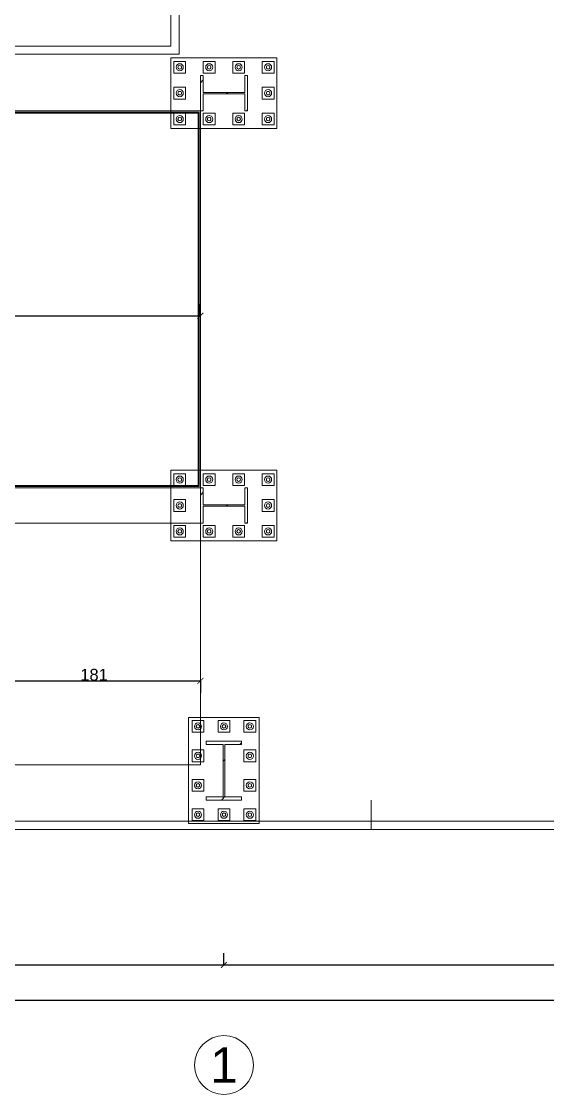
# Model space of a CAD drawing. Header units: centimetres. Extents: x 54005 to 61405, y 90310 to 94744.
# Drawn here: x 54733 to 55180, y 90750 to 91660 of the extents above; entities that cross this region are included whole.
import ezdxf
from ezdxf.enums import TextEntityAlignment as Align

# ---------------------------------------------------------------- set-up
doc = ezdxf.new("R2010")
doc.units = ezdxf.units.CM
doc.header["$LTSCALE"] = 25
doc.layers.get('0').update_dxf_attribs({"lineweight": 0})
doc.layers.get('Defpoints').update_dxf_attribs({"color": 115, "lineweight": 0})
doc.layers.add('ÖLCULENDIRME', color=115, linetype='Continuous', lineweight=5)
doc.styles.add('PEN-NO', font='arial.ttf')
doc.styles.get("Standard").update_dxf_attribs({"font": 'arial.ttf'})
doc.styles.add('YAZI', font='arial.ttf', dxfattribs={"height": 30})
doc.dimstyles.new('iç ölçü le', dxfattribs={"dimtxt": 10, "dimasz": 5, "dimexe": 10, "dimexo": 10, "dimgap": 0.09, "dimtad": 1, "dimdec": 0, "dimzin": 0, "dimdsep": 46, "dimtxsty": 'Standard', "dimblk": 'ARCHTICK', "dimcen": 0.09, "dimclrt": 7, "dimadec": 0, "dimazin": 0, "dimtfac": 1, "dimtdec": 0, "dimtofl": 0, "dimtmove": 0, "dimatfit": 3, "dimldrblk": 'DOT', "dimfxl": 20, "dimfxlon": 1, "dimtolj": 1, "dimtzin": 0, "dimarcsym": 0})

# ---------------------------------------------------------------- blocks, each defined once
blk = doc.blocks.new('AKS-NO')
blk.add_circle((0, 0), 62.5)
at = {"style": 'YAZI'}
blk.add_attdef('AKSNO', text='', height=50, dxfattribs=at).set_placement((0, 0), align=Align.MIDDLE_CENTER)
blk = doc.blocks.new('_ArchTick')
at = {"color": 0, "linetype": 'ByBlock', "const_width": 0.15}
blk.add_lwpolyline([(-0.5, -0.5), (0.5, 0.5)], dxfattribs=at)
blk = doc.blocks.new('*D32')
at = {"layer": 'Defpoints', "color": 0, "transparency": 16777216}
for p in [(54210.39, 90859.61), (61199.39, 90859.61), (61199.39, 90829.61)]:
    blk.add_point(p, dxfattribs=at)
at = {"layer": 'ÖLCULENDIRME', "color": 0, "lineweight": -2, "transparency": 16777216}
for p, q in [((54210.39, 90849.61), (54210.39, 90819.61)), ((61199.39, 90849.61), (61199.39, 90819.61)), ((54210.39, 90829.61), (61199.39, 90829.61))]:
    blk.add_line(p, q, dxfattribs=at)
at = {"layer": 'ÖLCULENDIRME', "color": 0, "lineweight": -2, "transparency": 16777216, "xscale": 5, "yscale": 5, "zscale": 5, "rotation": 180}
blk.add_blockref('_ArchTick', (54210.39, 90829.61), dxfattribs=at)
at = {"layer": 'ÖLCULENDIRME', "color": 0, "lineweight": -2, "transparency": 16777216, "xscale": 5, "yscale": 5, "zscale": 5}
blk.add_blockref('_ArchTick', (61199.39, 90829.61), dxfattribs=at)
at = {"layer": 'ÖLCULENDIRME', "color": 7, "transparency": 16777216, "insert": (57704.89, 90834.81), "char_height": 10, "attachment_point": 5}
blk.add_mtext('\\A1;6989', dxfattribs=at)
blk = doc.blocks.new('_Dot')
at = {"color": 0, "linetype": 'ByBlock', "lineweight": -2}
blk.add_line((-0.5, 0), (-1, 0), dxfattribs=at)
at = {"color": 0, "linetype": 'ByBlock', "const_width": 0.5}
blk.add_lwpolyline([(-0.25, 0, 1), (0.25, 0, 1)], format="xyb", close=True, dxfattribs=at)
blk = doc.blocks.new('*D33')
at = {"layer": 'Defpoints', "color": 0, "transparency": 16777216}
for p in [(54254.89, 90859.61), (54904.89, 90859.61), (54904.89, 90859.61)]:
    blk.add_point(p, dxfattribs=at)
at = {"layer": 'ÖLCULENDIRME', "color": 0, "lineweight": -2, "transparency": 16777216}
for p, q in [((54254.89, 90859.61), (54254.89, 90869.61)), ((54904.89, 90859.61), (54904.89, 90869.61)), ((54254.89, 90859.61), (54904.89, 90859.61))]:
    blk.add_line(p, q, dxfattribs=at)
at = {"layer": 'ÖLCULENDIRME', "color": 0, "lineweight": -2, "transparency": 16777216, "xscale": 5, "yscale": 5, "zscale": 5, "rotation": 180}
blk.add_blockref('_ArchTick', (54254.89, 90859.61), dxfattribs=at)
at = {"layer": 'ÖLCULENDIRME', "color": 0, "lineweight": -2, "transparency": 16777216, "xscale": 5, "yscale": 5, "zscale": 5}
blk.add_blockref('_ArchTick', (54904.89, 90859.61), dxfattribs=at)
at = {"layer": 'ÖLCULENDIRME', "color": 7, "transparency": 16777216, "insert": (54579.89, 90864.81), "char_height": 10, "attachment_point": 5}
blk.add_mtext('\\A1;650', dxfattribs=at)
blk = doc.blocks.new('*D34')
at = {"layer": 'Defpoints', "color": 0, "transparency": 16777216}
for p in [(54904.89, 90859.61), (55654.89, 90859.61), (55654.89, 90859.61)]:
    blk.add_point(p, dxfattribs=at)
at = {"layer": 'ÖLCULENDIRME', "color": 0, "lineweight": -2, "transparency": 16777216}
for p, q in [((54904.89, 90859.61), (54904.89, 90869.61)), ((55654.89, 90859.61), (55654.89, 90869.61)), ((54904.89, 90859.61), (55654.89, 90859.61))]:
    blk.add_line(p, q, dxfattribs=at)
at = {"layer": 'ÖLCULENDIRME', "color": 0, "lineweight": -2, "transparency": 16777216, "xscale": 5, "yscale": 5, "zscale": 5, "rotation": 180}
blk.add_blockref('_ArchTick', (54904.89, 90859.61), dxfattribs=at)
at = {"layer": 'ÖLCULENDIRME', "color": 0, "lineweight": -2, "transparency": 16777216, "xscale": 5, "yscale": 5, "zscale": 5}
blk.add_blockref('_ArchTick', (55654.89, 90859.61), dxfattribs=at)
at = {"layer": 'ÖLCULENDIRME', "color": 7, "transparency": 16777216, "insert": (55279.89, 90864.81), "char_height": 10, "attachment_point": 5}
blk.add_mtext('\\A1;750', dxfattribs=at)
blk = doc.blocks.new('*D94')
at = {"layer": 'Defpoints', "color": 0, "transparency": 16777216}
for p in [(54274.39, 91410.56), (54884.89, 91410.56), (54884.89, 91410.56)]:
    blk.add_point(p, dxfattribs=at)
at = {"layer": 'ÖLCULENDIRME', "color": 0, "lineweight": -2, "transparency": 16777216}
for p, q in [((54274.39, 91410.56), (54274.39, 91420.56)), ((54884.89, 91410.56), (54884.89, 91420.56)), ((54274.39, 91410.56), (54884.89, 91410.56))]:
    blk.add_line(p, q, dxfattribs=at)
at = {"layer": 'ÖLCULENDIRME', "color": 0, "lineweight": -2, "transparency": 16777216, "xscale": 5, "yscale": 5, "zscale": 5, "rotation": 180}
blk.add_blockref('_ArchTick', (54274.39, 91410.56), dxfattribs=at)
at = {"layer": 'ÖLCULENDIRME', "color": 0, "lineweight": -2, "transparency": 16777216, "xscale": 5, "yscale": 5, "zscale": 5}
blk.add_blockref('_ArchTick', (54884.89, 91410.56), dxfattribs=at)
at = {"layer": 'ÖLCULENDIRME', "color": 7, "transparency": 16777216, "insert": (54579.64, 91415.75), "char_height": 10, "attachment_point": 5}
blk.add_mtext('\\A1;611', dxfattribs=at)
blk = doc.blocks.new('*D112')
at = {"layer": 'Defpoints', "color": 0, "transparency": 16777216}
for p in [(54704.39, 91100.7), (54884.89, 91100.7), (54884.89, 91100.7)]:
    blk.add_point(p, dxfattribs=at)
at = {"layer": 'ÖLCULENDIRME', "color": 0, "lineweight": -2, "transparency": 16777216}
for p, q in [((54704.39, 91100.7), (54704.39, 91090.7)), ((54704.39, 91100.7), (54884.89, 91100.7)), ((54884.89, 91100.7), (54884.89, 91090.7))]:
    blk.add_line(p, q, dxfattribs=at)
at = {"layer": 'ÖLCULENDIRME', "color": 0, "lineweight": -2, "transparency": 16777216, "xscale": 5, "yscale": 5, "zscale": 5, "rotation": 180}
blk.add_blockref('_ArchTick', (54704.39, 91100.7), dxfattribs=at)
at = {"layer": 'ÖLCULENDIRME', "color": 0, "lineweight": -2, "transparency": 16777216, "xscale": 5, "yscale": 5, "zscale": 5}
blk.add_blockref('_ArchTick', (54884.89, 91100.7), dxfattribs=at)
at = {"layer": 'ÖLCULENDIRME', "color": 7, "transparency": 16777216, "insert": (54794.64, 91105.89), "char_height": 10, "attachment_point": 5}
blk.add_mtext('\\A1;181', dxfattribs=at)

msp = doc.modelspace()

# ---------------------------------------------------------------- linework, layer by layer
at = {"layer": 'ÖLCULENDIRME'}
for p, q in [((54949.89, 91629.61), (54859.89, 91629.61)), ((54859.89, 91569.61), (54859.89, 91629.61)), ((54872.39, 91626.61), (54862.39, 91626.61)), ((54862.39, 91626.61), (54862.39, 91616.61)), ((54872.39, 91616.61), (54872.39, 91626.61)), ((54897.39, 91626.61), (54887.39, 91626.61)), ((54887.39, 91626.61), (54887.39, 91616.61)), ((54897.39, 91616.61), (54897.39, 91626.61)), ((54922.39, 91626.61), (54912.39, 91626.61)), ((54912.39, 91626.61), (54912.39, 91616.61)), ((54922.39, 91616.61), (54922.39, 91626.61)), ((54947.39, 91626.61), (54937.39, 91626.61)), ((54937.39, 91626.61), (54937.39, 91616.61)), ((54947.39, 91616.61), (54947.39, 91626.61)), ((54949.89, 91569.61), (54949.89, 91629.61)), ((54862.39, 91616.61), (54872.39, 91616.61)), ((54884.89, 91614.61), (54887.29, 91614.61)), ((54884.89, 91584.61), (54884.89, 91614.61)), ((54887.29, 91614.61), (54887.29, 91600.29)), ((54887.39, 91616.61), (54897.39, 91616.61)), ((54912.39, 91616.61), (54922.39, 91616.61)), ((54922.49, 91600.29), (54922.49, 91614.61)), ((54922.49, 91614.61), (54924.89, 91614.61)), ((54924.89, 91614.61), (54924.89, 91584.61)), ((54937.39, 91616.61), (54947.39, 91616.61)), ((54884.89, 91608.44), (54887.29, 91610.84)), ((54872.39, 91604.61), (54862.39, 91604.61)), ((54862.39, 91604.61), (54862.39, 91594.61)), ((54872.39, 91594.61), (54872.39, 91604.61)), ((54887.29, 91600.29), (54922.49, 91600.29)), ((54922.49, 91598.94), (54887.29, 91598.94)), ((54887.29, 91598.94), (54887.29, 91584.61)), ((54906.82, 91598.94), (54908.17, 91600.29)), ((54922.49, 91584.61), (54922.49, 91598.94)), ((54947.39, 91604.61), (54937.39, 91604.61)), ((54937.39, 91604.61), (54937.39, 91594.61)), ((54947.39, 91594.61), (54947.39, 91604.61)), ((54862.39, 91594.61), (54872.39, 91594.61)), ((54937.39, 91594.61), (54947.39, 91594.61)), ((54872.39, 91582.61), (54862.39, 91582.61)), ((54862.39, 91582.61), (54862.39, 91572.61)), ((54872.39, 91572.61), (54872.39, 91582.61)), ((54887.29, 91584.61), (54884.89, 91584.61)), ((54897.39, 91582.61), (54887.39, 91582.61)), ((54887.39, 91582.61), (54887.39, 91572.61)), ((54897.39, 91572.61), (54897.39, 91582.61)), ((54922.39, 91582.61), (54912.39, 91582.61)), ((54912.39, 91582.61), (54912.39, 91572.61)), ((54922.39, 91572.61), (54922.39, 91582.61)), ((54924.89, 91584.61), (54922.49, 91584.61)), ((54923.92, 91584.61), (54924.89, 91585.58)), ((54947.39, 91582.61), (54937.39, 91582.61)), ((54937.39, 91582.61), (54937.39, 91572.61)), ((54947.39, 91572.61), (54947.39, 91582.61)), ((54949.89, 91569.61), (54859.89, 91569.61)), ((54862.39, 91572.61), (54872.39, 91572.61)), ((54887.39, 91572.61), (54897.39, 91572.61)), ((54912.39, 91572.61), (54922.39, 91572.61)), ((54937.39, 91572.61), (54947.39, 91572.61)), ((54859.89, 91279.61), (54859.89, 91219.61)), ((54859.89, 91279.61), (54949.89, 91279.61)), ((54949.89, 91279.61), (54949.89, 91219.61)), ((54862.39, 91276.61), (54862.39, 91266.61)), ((54872.39, 91276.61), (54862.39, 91276.61)), ((54872.39, 91266.61), (54872.39, 91276.61)), ((54887.39, 91276.61), (54887.39, 91266.61)), ((54897.39, 91276.61), (54887.39, 91276.61)), ((54897.39, 91266.61), (54897.39, 91276.61)), ((54912.39, 91276.61), (54912.39, 91266.61)), ((54922.39, 91276.61), (54912.39, 91276.61)), ((54922.39, 91266.61), (54922.39, 91276.61)), ((54937.39, 91276.61), (54937.39, 91266.61)), ((54947.39, 91276.61), (54937.39, 91276.61)), ((54947.39, 91266.61), (54947.39, 91276.61)), ((54862.39, 91266.61), (54872.39, 91266.61)), ((54884.89, 91234.61), (54884.89, 91264.61)), ((54884.89, 91264.61), (54887.29, 91264.61)), ((54884.89, 91258.44), (54887.29, 91260.84)), ((54887.29, 91264.61), (54887.29, 91250.29)), ((54887.39, 91266.61), (54897.39, 91266.61)), ((54912.39, 91266.61), (54922.39, 91266.61)), ((54922.49, 91250.29), (54922.49, 91264.61)), ((54922.49, 91264.61), (54924.89, 91264.61)), ((54924.89, 91234.61), (54924.89, 91264.61)), ((54937.39, 91266.61), (54947.39, 91266.61)), ((54862.39, 91254.61), (54862.39, 91244.61)), ((54872.39, 91254.61), (54862.39, 91254.61)), ((54872.39, 91244.61), (54872.39, 91254.61)), ((54887.29, 91250.29), (54922.49, 91250.29)), ((54906.82, 91248.94), (54908.17, 91250.29)), ((54937.39, 91254.61), (54937.39, 91244.61)), ((54947.39, 91254.61), (54937.39, 91254.61)), ((54947.39, 91244.61), (54947.39, 91254.61)), ((54862.39, 91244.61), (54872.39, 91244.61)), ((54922.49, 91248.94), (54887.29, 91248.94)), ((54887.29, 91248.94), (54887.29, 91234.61)), ((54922.49, 91234.61), (54922.49, 91248.94)), ((54937.39, 91244.61), (54947.39, 91244.61)), ((54884.89, 91234.61), (54274.39, 91234.61)), ((54862.39, 91232.61), (54862.39, 91222.61)), ((54872.39, 91232.61), (54862.39, 91232.61)), ((54872.39, 91222.61), (54872.39, 91232.61)), ((54887.29, 91234.61), (54884.89, 91234.61)), ((54884.89, 91234.61), (54884.89, 91029.61)), ((54887.39, 91232.61), (54887.39, 91222.61)), ((54897.39, 91232.61), (54887.39, 91232.61)), ((54897.39, 91222.61), (54897.39, 91232.61)), ((54912.39, 91232.61), (54912.39, 91222.61)), ((54922.39, 91232.61), (54912.39, 91232.61)), ((54922.39, 91222.61), (54922.39, 91232.61)), ((54922.49, 91234.61), (54924.89, 91234.61)), ((54923.92, 91234.61), (54924.89, 91235.58)), ((54937.39, 91232.61), (54937.39, 91222.61)), ((54947.39, 91232.61), (54937.39, 91232.61)), ((54947.39, 91222.61), (54947.39, 91232.61)), ((54862.39, 91222.61), (54872.39, 91222.61)), ((54887.39, 91222.61), (54897.39, 91222.61)), ((54912.39, 91222.61), (54922.39, 91222.61)), ((54937.39, 91222.61), (54947.39, 91222.61)), ((54859.89, 91219.61), (54949.89, 91219.61)), ((54934.89, 91069.61), (54874.89, 91069.61)), ((54874.89, 91069.61), (54874.89, 90979.61)), ((54934.89, 91069.61), (54934.89, 90979.61)), ((54887.89, 91067.11), (54877.89, 91067.11)), ((54877.89, 91067.11), (54877.89, 91057.11)), ((54887.89, 91057.11), (54887.89, 91067.11)), ((54909.89, 91067.11), (54899.89, 91067.11)), ((54899.89, 91067.11), (54899.89, 91057.11)), ((54909.89, 91057.11), (54909.89, 91067.11)), ((54931.89, 91067.11), (54921.89, 91067.11)), ((54921.89, 91067.11), (54921.89, 91057.11)), ((54931.89, 91057.11), (54931.89, 91067.11)), ((54877.89, 91057.11), (54887.89, 91057.11)), ((54889.89, 91046.81), (54889.89, 91049.61)), ((54889.89, 91049.61), (54919.89, 91049.61)), ((54899.89, 91057.11), (54909.89, 91057.11)), ((54919.89, 91049.61), (54919.89, 91046.81)), ((54921.89, 91057.11), (54931.89, 91057.11)), ((54887.89, 91042.11), (54877.89, 91042.11)), ((54877.89, 91042.11), (54877.89, 91032.11)), ((54887.89, 91032.11), (54887.89, 91042.11)), ((54904.17, 91046.81), (54889.89, 91046.81)), ((54904.17, 91002.41), (54904.17, 91046.81)), ((54919.89, 91046.81), (54905.62, 91046.81)), ((54905.62, 91046.81), (54905.62, 91002.41)), ((54918.52, 91046.81), (54919.89, 91048.18)), ((54931.89, 91042.11), (54921.89, 91042.11)), ((54921.89, 91042.11), (54921.89, 91032.11)), ((54931.89, 91032.11), (54931.89, 91042.11)), ((54877.89, 91032.11), (54887.89, 91032.11)), ((54904.17, 91032.46), (54905.61, 91033.9)), ((54905.61, 91033.9), (54905.62, 91033.91)), ((54921.89, 91032.11), (54931.89, 91032.11)), ((54884.89, 91029.61), (54274.39, 91029.61)), ((54887.89, 91017.11), (54877.89, 91017.11)), ((54877.89, 91017.11), (54877.89, 91007.11)), ((54887.89, 91007.11), (54887.89, 91017.11)), ((54931.89, 91017.11), (54921.89, 91017.11)), ((54921.89, 91017.11), (54921.89, 91007.11)), ((54931.89, 91007.11), (54931.89, 91017.11)), ((54877.89, 91007.11), (54887.89, 91007.11)), ((54921.89, 91007.11), (54931.89, 91007.11)), ((54889.89, 90999.61), (54889.89, 91002.41)), ((54889.89, 91002.41), (54904.17, 91002.41)), ((54889.89, 90999.61), (54919.89, 90999.61)), ((54902.76, 90999.61), (54905.62, 91002.48)), ((54905.62, 91002.41), (54919.89, 91002.41)), ((54919.89, 91002.41), (54919.89, 90999.61)), ((55029.89, 90974.61), (55029.89, 90999.61)), ((54887.89, 90992.11), (54877.89, 90992.11)), ((54877.89, 90992.11), (54877.89, 90982.11)), ((54887.89, 90982.11), (54887.89, 90992.11)), ((54909.89, 90992.11), (54899.89, 90992.11)), ((54899.89, 90992.11), (54899.89, 90982.11)), ((54909.89, 90982.11), (54909.89, 90992.11)), ((54931.89, 90992.11), (54921.89, 90992.11)), ((54921.89, 90992.11), (54921.89, 90982.11)), ((54931.89, 90982.11), (54931.89, 90992.11)), ((54934.89, 90979.61), (54874.89, 90979.61)), ((54877.89, 90982.11), (54887.89, 90982.11)), ((54899.89, 90982.11), (54909.89, 90982.11)), ((54921.89, 90982.11), (54931.89, 90982.11)), ((55029.89, 90981.61), (55029.89, 90974.61)), ((55029.89, 90981.61), (55529.89, 90981.61)), ((55529.89, 90974.61), (55029.89, 90974.61))]:
    msp.add_line(p, q, dxfattribs=at)
for points in [[(55029.89, 90974.61), (54210.39, 90974.61), (54210.39, 91639.61), (54859.89, 91639.61), (54859.89, 94024.61), (55029.89, 94024.61)], [(55029.89, 90981.61), (54217.39, 90981.61), (54217.39, 91632.61), (54866.89, 91632.61), (54866.89, 94017.61), (55029.89, 94017.61)]]:
    msp.add_lwpolyline(points, dxfattribs=at)
for points in [[(54274.39, 91584.61), (54884.89, 91584.61), (54884.89, 91264.61), (54274.39, 91264.61)], [(54275.39, 91583.61), (54883.89, 91583.61), (54883.89, 91265.61), (54275.39, 91265.61)], [(54276.39, 91582.61), (54882.89, 91582.61), (54882.89, 91266.61), (54276.39, 91266.61)]]:
    msp.add_lwpolyline(points, close=True, dxfattribs=at)
for centre, radius, start, end in [((54867.39, 91621.61), 3, 90, 270), ((54867.39, 91621.61), 1.5, 90, 270), ((54867.39, 91621.61), 1.5, 62.97793, 117.02207), ((54867.39, 91621.61), 3, 270, 90), ((54867.39, 91621.61), 1.5, 270, 90), ((54892.39, 91621.61), 3, 90, 270), ((54892.39, 91621.61), 1.5, 90, 270), ((54892.39, 91621.61), 1.5, 62.97793, 117.02207), ((54892.39, 91621.61), 3, 270, 90), ((54892.39, 91621.61), 1.5, 270, 90), ((54917.39, 91621.61), 3, 90, 270), ((54917.39, 91621.61), 1.5, 90, 270), ((54917.39, 91621.61), 1.5, 62.97793, 117.02207), ((54917.39, 91621.61), 3, 270, 90), ((54917.39, 91621.61), 1.5, 270, 90), ((54942.39, 91621.61), 3, 90, 270), ((54942.39, 91621.61), 1.5, 90, 270), ((54942.39, 91621.61), 1.5, 62.97793, 117.02207), ((54942.39, 91621.61), 3, 270, 90), ((54942.39, 91621.61), 1.5, 270, 90), ((54867.39, 91621.61), 1.5, 152.97793, 207.02207), ((54867.39, 91621.61), 1.5, 124.94342, 145.05658), ((54867.39, 91621.61), 1.5, 214.94342, 235.05658), ((54867.39, 91621.61), 1.5, 242.97793, 297.02207), ((54867.39, 91621.61), 1.5, 34.94342, 55.05658), ((54867.39, 91621.61), 1.5, 304.94342, 325.05658), ((54867.39, 91621.61), 1.5, 332.97793, 27.02207), ((54892.39, 91621.61), 1.5, 152.97793, 207.02207), ((54892.39, 91621.61), 1.5, 124.94342, 145.05658), ((54892.39, 91621.61), 1.5, 214.94342, 235.05658), ((54892.39, 91621.61), 1.5, 242.97793, 297.02207), ((54892.39, 91621.61), 1.5, 34.94342, 55.05658), ((54892.39, 91621.61), 1.5, 304.94342, 325.05658), ((54892.39, 91621.61), 1.5, 332.97793, 27.02207), ((54917.39, 91621.61), 1.5, 152.97793, 207.02207), ((54917.39, 91621.61), 1.5, 124.94342, 145.05658), ((54917.39, 91621.61), 1.5, 214.94342, 235.05658), ((54917.39, 91621.61), 1.5, 242.97793, 297.02207), ((54917.39, 91621.61), 1.5, 34.94342, 55.05658), ((54917.39, 91621.61), 1.5, 304.94342, 325.05658), ((54917.39, 91621.61), 1.5, 332.97793, 27.02207), ((54942.39, 91621.61), 1.5, 152.97793, 207.02207), ((54942.39, 91621.61), 1.5, 124.94342, 145.05658), ((54942.39, 91621.61), 1.5, 214.94342, 235.05658), ((54942.39, 91621.61), 1.5, 242.97793, 297.02207), ((54942.39, 91621.61), 1.5, 34.94342, 55.05658), ((54942.39, 91621.61), 1.5, 304.94342, 325.05658), ((54942.39, 91621.61), 1.5, 332.97793, 27.02207), ((54867.39, 91599.61), 3, 90, 270), ((54867.39, 91599.61), 1.5, 90, 270), ((54867.39, 91599.61), 1.5, 152.97793, 207.02207), ((54867.39, 91599.61), 1.5, 124.94342, 145.05658), ((54867.39, 91599.61), 1.5, 214.94342, 235.05658), ((54867.39, 91599.61), 1.5, 62.97793, 117.02207), ((54867.39, 91599.61), 1.5, 242.97793, 297.02207), ((54867.39, 91599.61), 3, 270, 90), ((54867.39, 91599.61), 1.5, 270, 90), ((54867.39, 91599.61), 1.5, 34.94342, 55.05658), ((54867.39, 91599.61), 1.5, 304.94342, 325.05658), ((54867.39, 91599.61), 1.5, 332.97793, 27.02207), ((54942.39, 91599.61), 3, 90, 270), ((54942.39, 91599.61), 1.5, 90, 270), ((54942.39, 91599.61), 1.5, 152.97793, 207.02207), ((54942.39, 91599.61), 1.5, 124.94342, 145.05658), ((54942.39, 91599.61), 1.5, 214.94342, 235.05658), ((54942.39, 91599.61), 1.5, 62.97793, 117.02207), ((54942.39, 91599.61), 1.5, 242.97793, 297.02207), ((54942.39, 91599.61), 3, 270, 90), ((54942.39, 91599.61), 1.5, 270, 90), ((54942.39, 91599.61), 1.5, 34.94342, 55.05658), ((54942.39, 91599.61), 1.5, 304.94342, 325.05658), ((54942.39, 91599.61), 1.5, 332.97793, 27.02207), ((54867.39, 91577.61), 3, 90, 270), ((54867.39, 91577.61), 1.5, 90, 270), ((54867.39, 91577.61), 1.5, 152.97793, 207.02207), ((54867.39, 91577.61), 1.5, 124.94342, 145.05658), ((54867.39, 91577.61), 1.5, 62.97793, 117.02207), ((54867.39, 91577.61), 3, 270, 90), ((54867.39, 91577.61), 1.5, 270, 90), ((54867.39, 91577.61), 1.5, 34.94342, 55.05658), ((54867.39, 91577.61), 1.5, 332.97793, 27.02207), ((54892.39, 91577.61), 3, 90, 270), ((54892.39, 91577.61), 1.5, 90, 270), ((54892.39, 91577.61), 1.5, 152.97793, 207.02207), ((54892.39, 91577.61), 1.5, 124.94342, 145.05658), ((54892.39, 91577.61), 1.5, 62.97793, 117.02207), ((54892.39, 91577.61), 3, 270, 90), ((54892.39, 91577.61), 1.5, 270, 90), ((54892.39, 91577.61), 1.5, 34.94342, 55.05658), ((54892.39, 91577.61), 1.5, 332.97793, 27.02207), ((54917.39, 91577.61), 3, 90, 270), ((54917.39, 91577.61), 1.5, 90, 270), ((54917.39, 91577.61), 1.5, 152.97793, 207.02207), ((54917.39, 91577.61), 1.5, 124.94342, 145.05658), ((54917.39, 91577.61), 1.5, 62.97793, 117.02207), ((54917.39, 91577.61), 3, 270, 90), ((54917.39, 91577.61), 1.5, 270, 90), ((54917.39, 91577.61), 1.5, 34.94342, 55.05658), ((54917.39, 91577.61), 1.5, 332.97793, 27.02207), ((54942.39, 91577.61), 3, 90, 270), ((54942.39, 91577.61), 1.5, 90, 270), ((54942.39, 91577.61), 1.5, 152.97793, 207.02207), ((54942.39, 91577.61), 1.5, 124.94342, 145.05658), ((54942.39, 91577.61), 1.5, 62.97793, 117.02207), ((54942.39, 91577.61), 3, 270, 90), ((54942.39, 91577.61), 1.5, 270, 90), ((54942.39, 91577.61), 1.5, 34.94342, 55.05658), ((54942.39, 91577.61), 1.5, 332.97793, 27.02207), ((54867.39, 91577.61), 1.5, 214.94342, 235.05658), ((54867.39, 91577.61), 1.5, 242.97793, 297.02207), ((54867.39, 91577.61), 1.5, 304.94342, 325.05658), ((54892.39, 91577.61), 1.5, 214.94342, 235.05658), ((54892.39, 91577.61), 1.5, 242.97793, 297.02207), ((54892.39, 91577.61), 1.5, 304.94342, 325.05658), ((54917.39, 91577.61), 1.5, 214.94342, 235.05658), ((54917.39, 91577.61), 1.5, 242.97793, 297.02207), ((54917.39, 91577.61), 1.5, 304.94342, 325.05658), ((54942.39, 91577.61), 1.5, 214.94342, 235.05658), ((54942.39, 91577.61), 1.5, 242.97793, 297.02207), ((54942.39, 91577.61), 1.5, 304.94342, 325.05658), ((54867.39, 91271.61), 3, 90, 270), ((54867.39, 91271.61), 1.5, 90, 270), ((54867.39, 91271.61), 1.5, 152.97793, 207.02207), ((54867.39, 91271.61), 1.5, 124.94342, 145.05658), ((54867.39, 91271.61), 1.5, 214.94342, 235.05658), ((54867.39, 91271.61), 1.5, 62.97793, 117.02207), ((54867.39, 91271.61), 1.5, 242.97793, 297.02207), ((54867.39, 91271.61), 3, 270, 90), ((54867.39, 91271.61), 1.5, 270, 90), ((54867.39, 91271.61), 1.5, 34.94342, 55.05658), ((54867.39, 91271.61), 1.5, 304.94342, 325.05658), ((54867.39, 91271.61), 1.5, 332.97793, 27.02207), ((54892.39, 91271.61), 3, 90, 270), ((54892.39, 91271.61), 1.5, 90, 270), ((54892.39, 91271.61), 1.5, 152.97793, 207.02207), ((54892.39, 91271.61), 1.5, 124.94342, 145.05658), ((54892.39, 91271.61), 1.5, 214.94342, 235.05658), ((54892.39, 91271.61), 1.5, 62.97793, 117.02207), ((54892.39, 91271.61), 1.5, 242.97793, 297.02207), ((54892.39, 91271.61), 3, 270, 90), ((54892.39, 91271.61), 1.5, 270, 90), ((54892.39, 91271.61), 1.5, 34.94342, 55.05658), ((54892.39, 91271.61), 1.5, 304.94342, 325.05658), ((54892.39, 91271.61), 1.5, 332.97793, 27.02207), ((54917.39, 91271.61), 3, 90, 270), ((54917.39, 91271.61), 1.5, 90, 270), ((54917.39, 91271.61), 1.5, 152.97793, 207.02207), ((54917.39, 91271.61), 1.5, 124.94342, 145.05658), ((54917.39, 91271.61), 1.5, 214.94342, 235.05658), ((54917.39, 91271.61), 1.5, 62.97793, 117.02207), ((54917.39, 91271.61), 1.5, 242.97793, 297.02207), ((54917.39, 91271.61), 3, 270, 90), ((54917.39, 91271.61), 1.5, 270, 90), ((54917.39, 91271.61), 1.5, 34.94342, 55.05658), ((54917.39, 91271.61), 1.5, 304.94342, 325.05658), ((54917.39, 91271.61), 1.5, 332.97793, 27.02207), ((54942.39, 91271.61), 3, 90, 270), ((54942.39, 91271.61), 1.5, 90, 270), ((54942.39, 91271.61), 1.5, 152.97793, 207.02207), ((54942.39, 91271.61), 1.5, 124.94342, 145.05658), ((54942.39, 91271.61), 1.5, 214.94342, 235.05658), ((54942.39, 91271.61), 1.5, 62.97793, 117.02207), ((54942.39, 91271.61), 1.5, 242.97793, 297.02207), ((54942.39, 91271.61), 3, 270, 90), ((54942.39, 91271.61), 1.5, 270, 90), ((54942.39, 91271.61), 1.5, 34.94342, 55.05658), ((54942.39, 91271.61), 1.5, 304.94342, 325.05658), ((54942.39, 91271.61), 1.5, 332.97793, 27.02207), ((54867.39, 91249.61), 3, 90, 270), ((54867.39, 91249.61), 1.5, 90, 270), ((54867.39, 91249.61), 1.5, 152.97793, 207.02207), ((54867.39, 91249.61), 1.5, 124.94342, 145.05658), ((54867.39, 91249.61), 1.5, 62.97793, 117.02207), ((54867.39, 91249.61), 3, 270, 90), ((54867.39, 91249.61), 1.5, 270, 90), ((54867.39, 91249.61), 1.5, 34.94342, 55.05658), ((54867.39, 91249.61), 1.5, 332.97793, 27.02207), ((54942.39, 91249.61), 3, 90, 270), ((54942.39, 91249.61), 1.5, 90, 270), ((54942.39, 91249.61), 1.5, 152.97793, 207.02207), ((54942.39, 91249.61), 1.5, 124.94342, 145.05658), ((54942.39, 91249.61), 1.5, 62.97793, 117.02207), ((54942.39, 91249.61), 3, 270, 90), ((54942.39, 91249.61), 1.5, 270, 90), ((54942.39, 91249.61), 1.5, 34.94342, 55.05658), ((54942.39, 91249.61), 1.5, 332.97793, 27.02207), ((54867.39, 91249.61), 1.5, 214.94342, 235.05658), ((54867.39, 91249.61), 1.5, 242.97793, 297.02207), ((54867.39, 91249.61), 1.5, 304.94342, 325.05658), ((54942.39, 91249.61), 1.5, 214.94342, 235.05658), ((54942.39, 91249.61), 1.5, 242.97793, 297.02207), ((54942.39, 91249.61), 1.5, 304.94342, 325.05658), ((54867.39, 91227.61), 3, 90, 270), ((54867.39, 91227.61), 1.5, 90, 270), ((54867.39, 91227.61), 1.5, 152.97793, 207.02207), ((54867.39, 91227.61), 1.5, 124.94342, 145.05658), ((54867.39, 91227.61), 1.5, 214.94342, 235.05658), ((54867.39, 91227.61), 1.5, 62.97793, 117.02207), ((54867.39, 91227.61), 1.5, 242.97793, 297.02207), ((54867.39, 91227.61), 3, 270, 90), ((54867.39, 91227.61), 1.5, 270, 90), ((54867.39, 91227.61), 1.5, 34.94342, 55.05658), ((54867.39, 91227.61), 1.5, 304.94342, 325.05658), ((54867.39, 91227.61), 1.5, 332.97793, 27.02207), ((54892.39, 91227.61), 3, 90, 270), ((54892.39, 91227.61), 1.5, 90, 270), ((54892.39, 91227.61), 1.5, 152.97793, 207.02207), ((54892.39, 91227.61), 1.5, 124.94342, 145.05658), ((54892.39, 91227.61), 1.5, 214.94342, 235.05658), ((54892.39, 91227.61), 1.5, 62.97793, 117.02207), ((54892.39, 91227.61), 1.5, 242.97793, 297.02207), ((54892.39, 91227.61), 3, 270, 90), ((54892.39, 91227.61), 1.5, 270, 90), ((54892.39, 91227.61), 1.5, 34.94342, 55.05658), ((54892.39, 91227.61), 1.5, 304.94342, 325.05658), ((54892.39, 91227.61), 1.5, 332.97793, 27.02207), ((54917.39, 91227.61), 3, 90, 270), ((54917.39, 91227.61), 1.5, 90, 270), ((54917.39, 91227.61), 1.5, 152.97793, 207.02207), ((54917.39, 91227.61), 1.5, 124.94342, 145.05658), ((54917.39, 91227.61), 1.5, 214.94342, 235.05658), ((54917.39, 91227.61), 1.5, 62.97793, 117.02207), ((54917.39, 91227.61), 1.5, 242.97793, 297.02207), ((54917.39, 91227.61), 3, 270, 90), ((54917.39, 91227.61), 1.5, 270, 90), ((54917.39, 91227.61), 1.5, 34.94342, 55.05658), ((54917.39, 91227.61), 1.5, 304.94342, 325.05658), ((54917.39, 91227.61), 1.5, 332.97793, 27.02207), ((54942.39, 91227.61), 3, 90, 270), ((54942.39, 91227.61), 1.5, 90, 270), ((54942.39, 91227.61), 1.5, 152.97793, 207.02207), ((54942.39, 91227.61), 1.5, 124.94342, 145.05658), ((54942.39, 91227.61), 1.5, 214.94342, 235.05658), ((54942.39, 91227.61), 1.5, 62.97793, 117.02207), ((54942.39, 91227.61), 1.5, 242.97793, 297.02207), ((54942.39, 91227.61), 3, 270, 90), ((54942.39, 91227.61), 1.5, 270, 90), ((54942.39, 91227.61), 1.5, 34.94342, 55.05658), ((54942.39, 91227.61), 1.5, 304.94342, 325.05658), ((54942.39, 91227.61), 1.5, 332.97793, 27.02207), ((54882.89, 91062.11), 3, 0, 180), ((54882.89, 91062.11), 3, 180, 0), ((54882.89, 91062.11), 1.5, 0, 180), ((54882.89, 91062.11), 1.5, 152.97793, 207.02207), ((54882.89, 91062.11), 1.5, 180, 0), ((54882.89, 91062.11), 1.5, 124.94342, 145.05658), ((54882.89, 91062.11), 1.5, 214.94342, 235.05658), ((54882.89, 91062.11), 1.5, 62.97793, 117.02207), ((54882.89, 91062.11), 1.5, 242.97793, 297.02207), ((54882.89, 91062.11), 1.5, 34.94342, 55.05658), ((54882.89, 91062.11), 1.5, 304.94342, 325.05658), ((54882.89, 91062.11), 1.5, 332.97793, 27.02207), ((54904.89, 91062.11), 3, 0, 180), ((54904.89, 91062.11), 3, 180, 0), ((54904.89, 91062.11), 1.5, 0, 180), ((54904.89, 91062.11), 1.5, 152.97793, 207.02207), ((54904.89, 91062.11), 1.5, 180, 0), ((54904.89, 91062.11), 1.5, 124.94342, 145.05658), ((54904.89, 91062.11), 1.5, 214.94342, 235.05658), ((54904.89, 91062.11), 1.5, 62.97793, 117.02207), ((54904.89, 91062.11), 1.5, 242.97793, 297.02207), ((54904.89, 91062.11), 1.5, 34.94342, 55.05658), ((54904.89, 91062.11), 1.5, 304.94342, 325.05658), ((54904.89, 91062.11), 1.5, 332.97793, 27.02207), ((54926.89, 91062.11), 3, 0, 180), ((54926.89, 91062.11), 3, 180, 0), ((54926.89, 91062.11), 1.5, 0, 180), ((54926.89, 91062.11), 1.5, 152.97793, 207.02207), ((54926.89, 91062.11), 1.5, 180, 0), ((54926.89, 91062.11), 1.5, 124.94342, 145.05658), ((54926.89, 91062.11), 1.5, 214.94342, 235.05658), ((54926.89, 91062.11), 1.5, 62.97793, 117.02207), ((54926.89, 91062.11), 1.5, 242.97793, 297.02207), ((54926.89, 91062.11), 1.5, 34.94342, 55.05658), ((54926.89, 91062.11), 1.5, 304.94342, 325.05658), ((54926.89, 91062.11), 1.5, 332.97793, 27.02207), ((54882.89, 91037.11), 3, 0, 180), ((54926.89, 91037.11), 3, 0, 180), ((54882.89, 91037.11), 3, 180, 0), ((54882.89, 91037.11), 1.5, 0, 180), ((54882.89, 91037.11), 1.5, 152.97793, 207.02207), ((54882.89, 91037.11), 1.5, 180, 0), ((54882.89, 91037.11), 1.5, 124.94342, 145.05658), ((54882.89, 91037.11), 1.5, 214.94342, 235.05658), ((54882.89, 91037.11), 1.5, 62.97793, 117.02207), ((54882.89, 91037.11), 1.5, 242.97793, 297.02207), ((54882.89, 91037.11), 1.5, 34.94342, 55.05658), ((54882.89, 91037.11), 1.5, 304.94342, 325.05658), ((54882.89, 91037.11), 1.5, 332.97793, 27.02207), ((54926.89, 91037.11), 3, 180, 0), ((54926.89, 91037.11), 1.5, 0, 180), ((54926.89, 91037.11), 1.5, 152.97793, 207.02207), ((54926.89, 91037.11), 1.5, 180, 0), ((54926.89, 91037.11), 1.5, 124.94342, 145.05658), ((54926.89, 91037.11), 1.5, 214.94342, 235.05658), ((54926.89, 91037.11), 1.5, 62.97793, 117.02207), ((54926.89, 91037.11), 1.5, 242.97793, 297.02207), ((54926.89, 91037.11), 1.5, 34.94342, 55.05658), ((54926.89, 91037.11), 1.5, 304.94342, 325.05658), ((54926.89, 91037.11), 1.5, 332.97793, 27.02207), ((54882.89, 91012.11), 3, 0, 180), ((54882.89, 91012.11), 1.5, 0, 180), ((54882.89, 91012.11), 1.5, 152.97793, 207.02207), ((54882.89, 91012.11), 1.5, 124.94342, 145.05658), ((54882.89, 91012.11), 1.5, 62.97793, 117.02207), ((54882.89, 91012.11), 1.5, 34.94342, 55.05658), ((54882.89, 91012.11), 1.5, 332.97793, 27.02207), ((54926.89, 91012.11), 3, 0, 180), ((54926.89, 91012.11), 1.5, 0, 180), ((54926.89, 91012.11), 1.5, 152.97793, 207.02207), ((54926.89, 91012.11), 1.5, 124.94342, 145.05658), ((54926.89, 91012.11), 1.5, 62.97793, 117.02207), ((54926.89, 91012.11), 1.5, 34.94342, 55.05658), ((54926.89, 91012.11), 1.5, 332.97793, 27.02207), ((54882.89, 91012.11), 3, 180, 0), ((54882.89, 91012.11), 1.5, 180, 0), ((54882.89, 91012.11), 1.5, 214.94342, 235.05658), ((54882.89, 91012.11), 1.5, 242.97793, 297.02207), ((54882.89, 91012.11), 1.5, 304.94342, 325.05658), ((54926.89, 91012.11), 3, 180, 0), ((54926.89, 91012.11), 1.5, 180, 0), ((54926.89, 91012.11), 1.5, 214.94342, 235.05658), ((54926.89, 91012.11), 1.5, 242.97793, 297.02207), ((54926.89, 91012.11), 1.5, 304.94342, 325.05658), ((54882.89, 90987.11), 3, 0, 180), ((54882.89, 90987.11), 3, 180, 0), ((54882.89, 90987.11), 1.5, 0, 180), ((54882.89, 90987.11), 1.5, 152.97793, 207.02207), ((54882.89, 90987.11), 1.5, 180, 0), ((54882.89, 90987.11), 1.5, 124.94342, 145.05658), ((54882.89, 90987.11), 1.5, 214.94342, 235.05658), ((54882.89, 90987.11), 1.5, 62.97793, 117.02207), ((54882.89, 90987.11), 1.5, 242.97793, 297.02207), ((54882.89, 90987.11), 1.5, 34.94342, 55.05658), ((54882.89, 90987.11), 1.5, 304.94342, 325.05658), ((54882.89, 90987.11), 1.5, 332.97793, 27.02207), ((54904.89, 90987.11), 3, 0, 180), ((54904.89, 90987.11), 3, 180, 0), ((54904.89, 90987.11), 1.5, 0, 180), ((54904.89, 90987.11), 1.5, 152.97793, 207.02207), ((54904.89, 90987.11), 1.5, 180, 0), ((54904.89, 90987.11), 1.5, 124.94342, 145.05658), ((54904.89, 90987.11), 1.5, 214.94342, 235.05658), ((54904.89, 90987.11), 1.5, 62.97793, 117.02207), ((54904.89, 90987.11), 1.5, 242.97793, 297.02207), ((54904.89, 90987.11), 1.5, 34.94342, 55.05658), ((54904.89, 90987.11), 1.5, 304.94342, 325.05658), ((54904.89, 90987.11), 1.5, 332.97793, 27.02207), ((54926.89, 90987.11), 3, 0, 180), ((54926.89, 90987.11), 3, 180, 0), ((54926.89, 90987.11), 1.5, 0, 180), ((54926.89, 90987.11), 1.5, 152.97793, 207.02207), ((54926.89, 90987.11), 1.5, 180, 0), ((54926.89, 90987.11), 1.5, 124.94342, 145.05658), ((54926.89, 90987.11), 1.5, 214.94342, 235.05658), ((54926.89, 90987.11), 1.5, 62.97793, 117.02207), ((54926.89, 90987.11), 1.5, 242.97793, 297.02207), ((54926.89, 90987.11), 1.5, 34.94342, 55.05658), ((54926.89, 90987.11), 1.5, 304.94342, 325.05658), ((54926.89, 90987.11), 1.5, 332.97793, 27.02207)]:
    msp.add_arc(centre, radius, start, end, dxfattribs=at)

# ---------------------------------------------------------------- block references
ref = msp.add_blockref('AKS-NO', (54904.89, 90774.61), dxfattribs=dict(at, xscale=-0.4000000000232831, yscale=0.4000000000232831, zscale=0.4, rotation=180))
ref.add_attrib('AKSNO', '1', dxfattribs={"layer": '0', "height": 30, "style": 'PEN-NO'}).set_placement((54904.89, 90774.61), align=Align.MIDDLE_CENTER)

# ---------------------------------------------------------------- dimensions: what is measured, and where the dimension line sits
for base, p1, p2, override, picture, middle in [((54884.89399455, 91410.55549933), (54274.39399455, 91410.55549933), (54884.89399455, 91410.55549933), {"dimtmove": 1, "dimfxl": 10}, '*D94', (54579.64399455, 91415.7512292)), ((55654.89, 90859.61), (54904.89, 90859.61), (55654.89, 90859.61), {"dimtmove": 1}, '*D34', (55279.89, 90864.81))]:
    dim = msp.add_linear_dim(base=base, p1=p1, p2=p2, dimstyle='iç ölçü le', override=override, dxfattribs=at)
    dim.commit()
    dim.dimension.update_dxf_attribs({"geometry": picture, "text_midpoint": middle})
dim = msp.add_linear_dim(base=(54884.89399455, 91100.6970201), p1=(54704.39399455, 91100.6970201), p2=(54884.89399455, 91100.6970201), angle=180, dimstyle='iç ölçü le', override={"dimtmove": 1, "dimfxl": 10}, dxfattribs=at)
dim.commit()
dim.dimension.update_dxf_attribs({"geometry": '*D112', "text_midpoint": (54794.64399455, 91105.89274998)})
for base, p1, p2, picture, middle in [((54904.89, 90859.61), (54254.89, 90859.61), (54904.89, 90859.61), '*D33', (54579.89, 90864.81)), ((61199.39, 90829.61), (54210.39, 90859.61), (61199.39, 90859.61), '*D32', (57704.89, 90834.81))]:
    dim = msp.add_linear_dim(base=base, p1=p1, p2=p2, dimstyle='iç ölçü le', dxfattribs=at)
    dim.commit()
    dim.dimension.update_dxf_attribs({"geometry": picture, "text_midpoint": middle})

doc.saveas('drawing.dxf')
